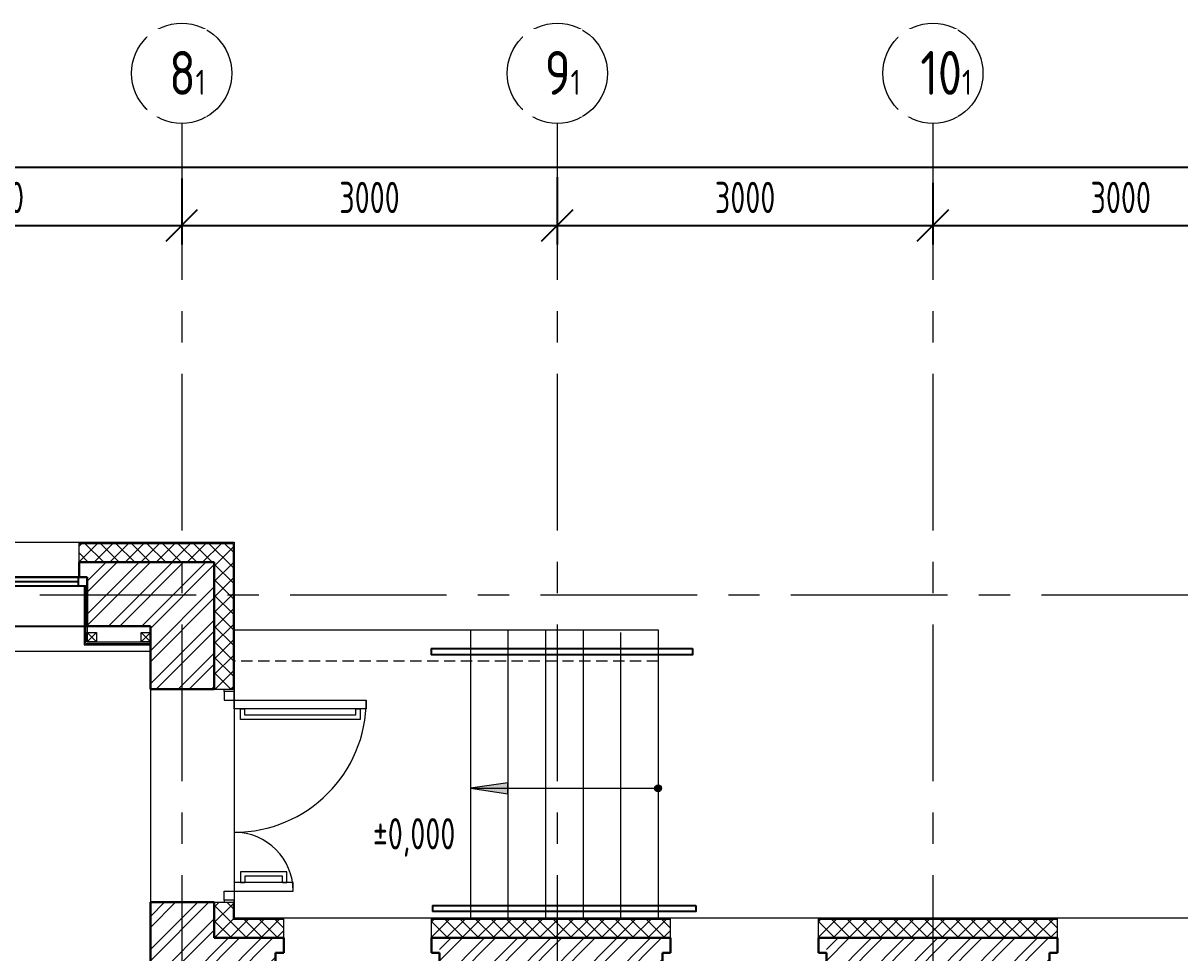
# Model space of a CAD drawing. Header units: millimetres. Extents: x -265044 to 366616, y 0 to 292181.
# Drawn here: x -198500 to -189261, y 127742 to 135163 of the extents above; entities that cross this region are included whole.
import ezdxf
from ezdxf import colors
from ezdxf.entities.mleader import LeaderData, LeaderLine
from ezdxf.math import Vec2, Vec3

# ---------------------------------------------------------------- set-up
doc = ezdxf.new("R2010")
doc.units = ezdxf.units.MM
doc.header["$MEASUREMENT"] = 0
doc.header["$PDMODE"] = 3
doc.header["$PDSIZE"] = -4
doc.linetypes.add('ADSK_Штрих_ш3 п1_5', pattern=[4.5, 3, -1.5])
doc.linetypes.add('CENTER', pattern=[2, 1.25, -0.25, 0.25, -0.25])
doc.layers.get('0').update_dxf_attribs({"color": 250, "lineweight": 9})
doc.layers.get('Defpoints').update_dxf_attribs({"color": 6})
for name, color, linetype, lineweight in [('_0', 250, 'Continuous', 9), ('АР_Двери', 5, 'Continuous', 18), ('АР_Лестницы', 250, 'Continuous', 15), ('АР_Лестницы ограждение', 94, 'Continuous', 25), ('АР_Навесной фасад', 5, 'Continuous', 5), ('АР_Оси', 193, 'Continuous', 9), ('АР_Оси размеры', 164, 'Continuous', 9), ('АР_Отметки', 250, 'Continuous', 15), ('АР_Подоконники', 163, 'Continuous', 9), ('АР_Сущ Несущая стена', 202, 'Continuous', 30), ('АР_тонкая линия', 250, 'Continuous', 0), ('АР_Утеплитель', 250, 'Continuous', 9), ('АР_Штриховка кирпич', 250, 'Continuous', 9)]:
    doc.layers.add(name, color=color, linetype=linetype, lineweight=lineweight)
doc.layers.add('АР_новое окно', color=160, linetype='Continuous')
doc.styles.add('ISOCPEUR', font='isocpeur.ttf', dxfattribs={"width": 0.7})
doc.styles.add('ГОСТ 2.304', font='isocpeur.ttf', dxfattribs={"width": 0.7})
doc.dimstyles.new('СПДС', dxfattribs={"dimscale": 100, "dimtxt": 2.5, "dimasz": 2.5, "dimexe": 1.5, "dimexo": 0, "dimgap": 1, "dimtad": 1, "dimdec": 0, "dimrnd": 1, "dimtxsty": 'ГОСТ 2.304', "dimblk": 'OBLIQUE', "dimcen": 2.5, "dimdle": 1.5, "dimadec": 0, "dimazin": 2, "dimtfac": 0.75, "dimtdec": 0, "dimtmove": 1, "dimatfit": 3, "dimfxl": 1, "dimtolj": 1, "dimarcsym": 1})
pattern_1 = [(45, (-1195763.57, 164426.86), (-132.58252, 132.58252), []), (45, (-1195675.18, 164426.86), (-132.58252, 132.58252), [])]

# ---------------------------------------------------------------- blocks, each defined once
blk = doc.blocks.new('_Oblique')
at = {"color": 8, "linetype": 'ByBlock', "lineweight": -2}
blk.add_line((-0.5, -0.5), (0.5, 0.5), dxfattribs=at)
blk = doc.blocks.new('*D739')
at = {"layer": 'Defpoints', "color": 0, "lineweight": 13, "ltscale": 100, "transparency": 16777216}
for p in [(-200233.9, 133928.7), (-197233.9, 133922.9), (-197233.9, 133546.7)]:
    blk.add_point(p, dxfattribs=at)
at = {"layer": 'АР_Оси размеры', "color": 8, "lineweight": -2, "ltscale": 100, "transparency": 16777216}
for p, q in [((-200233.9, 133928.7), (-200233.9, 133396.7)), ((-197233.9, 133922.9), (-197233.9, 133396.7)), ((-200383.9, 133546.7), (-197083.9, 133546.7))]:
    blk.add_line(p, q, dxfattribs=at)
at = {"layer": 'АР_Оси размеры', "color": 8, "lineweight": -2, "ltscale": 100, "transparency": 16777216, "xscale": 250, "yscale": 250, "zscale": 250, "rotation": 180}
blk.add_blockref('_Oblique', (-200233.9, 133546.7), dxfattribs=at)
at = {"layer": 'АР_Оси размеры', "color": 8, "lineweight": -2, "ltscale": 100, "transparency": 16777216, "xscale": 250, "yscale": 250, "zscale": 250}
blk.add_blockref('_Oblique', (-197233.9, 133546.7), dxfattribs=at)
at = {"layer": 'АР_Оси размеры', "color": 8, "ltscale": 100, "transparency": 16777216, "insert": (-198733.9, 133771.7), "char_height": 250, "attachment_point": 5, "style": 'ГОСТ 2.304'}
blk.add_mtext('\\A1;3000', dxfattribs=at)
blk = doc.blocks.new('*D740')
at = {"layer": 'Defpoints', "color": 0, "lineweight": 13, "ltscale": 100, "transparency": 16777216}
for p in [(-197233.9, 133922.9), (-194233.9, 133934.5), (-194233.9, 133546.7)]:
    blk.add_point(p, dxfattribs=at)
at = {"layer": 'АР_Оси размеры', "color": 8, "lineweight": -2, "ltscale": 100, "transparency": 16777216}
for p, q in [((-197233.9, 133922.9), (-197233.9, 133396.7)), ((-194233.9, 133934.5), (-194233.9, 133396.7)), ((-197383.9, 133546.7), (-194083.9, 133546.7))]:
    blk.add_line(p, q, dxfattribs=at)
at = {"layer": 'АР_Оси размеры', "color": 8, "lineweight": -2, "ltscale": 100, "transparency": 16777216, "xscale": 250, "yscale": 250, "zscale": 250, "rotation": 180}
blk.add_blockref('_Oblique', (-197233.9, 133546.7), dxfattribs=at)
at = {"layer": 'АР_Оси размеры', "color": 8, "lineweight": -2, "ltscale": 100, "transparency": 16777216, "xscale": 250, "yscale": 250, "zscale": 250}
blk.add_blockref('_Oblique', (-194233.9, 133546.7), dxfattribs=at)
at = {"layer": 'АР_Оси размеры', "color": 8, "ltscale": 100, "transparency": 16777216, "insert": (-195733.9, 133771.7), "char_height": 250, "attachment_point": 5, "style": 'ГОСТ 2.304'}
blk.add_mtext('\\A1;3000', dxfattribs=at)
blk = doc.blocks.new('*D741')
at = {"layer": 'Defpoints', "color": 0, "lineweight": 13, "ltscale": 100, "transparency": 16777216}
for p in [(-194233.9, 133934.5), (-191233.9, 133888.2), (-191233.9, 133546.7)]:
    blk.add_point(p, dxfattribs=at)
at = {"layer": 'АР_Оси размеры', "color": 8, "lineweight": -2, "ltscale": 100, "transparency": 16777216}
for p, q in [((-194233.9, 133934.5), (-194233.9, 133396.7)), ((-191233.9, 133888.2), (-191233.9, 133396.7)), ((-194383.9, 133546.7), (-191083.9, 133546.7))]:
    blk.add_line(p, q, dxfattribs=at)
at = {"layer": 'АР_Оси размеры', "color": 8, "lineweight": -2, "ltscale": 100, "transparency": 16777216, "xscale": 250, "yscale": 250, "zscale": 250, "rotation": 180}
blk.add_blockref('_Oblique', (-194233.9, 133546.7), dxfattribs=at)
at = {"layer": 'АР_Оси размеры', "color": 8, "lineweight": -2, "ltscale": 100, "transparency": 16777216, "xscale": 250, "yscale": 250, "zscale": 250}
blk.add_blockref('_Oblique', (-191233.9, 133546.7), dxfattribs=at)
at = {"layer": 'АР_Оси размеры', "color": 8, "ltscale": 100, "transparency": 16777216, "insert": (-192733.9, 133771.7), "char_height": 250, "attachment_point": 5, "style": 'ГОСТ 2.304'}
blk.add_mtext('\\A1;3000', dxfattribs=at)
blk = doc.blocks.new('*D742')
at = {"layer": 'Defpoints', "color": 0, "lineweight": 13, "ltscale": 100, "transparency": 16777216}
for p in [(-191233.9, 133888.2), (-188233.9, 133888.4), (-188233.9, 133546.7)]:
    blk.add_point(p, dxfattribs=at)
at = {"layer": 'АР_Оси размеры', "color": 8, "lineweight": -2, "ltscale": 100, "transparency": 16777216}
for p, q in [((-191233.9, 133888.2), (-191233.9, 133396.7)), ((-188233.9, 133888.4), (-188233.9, 133396.7)), ((-191383.9, 133546.7), (-188083.9, 133546.7))]:
    blk.add_line(p, q, dxfattribs=at)
at = {"layer": 'АР_Оси размеры', "color": 8, "lineweight": -2, "ltscale": 100, "transparency": 16777216, "xscale": 250, "yscale": 250, "zscale": 250, "rotation": 180}
blk.add_blockref('_Oblique', (-191233.9, 133546.7), dxfattribs=at)
at = {"layer": 'АР_Оси размеры', "color": 8, "lineweight": -2, "ltscale": 100, "transparency": 16777216, "xscale": 250, "yscale": 250, "zscale": 250}
blk.add_blockref('_Oblique', (-188233.9, 133546.7), dxfattribs=at)
at = {"layer": 'АР_Оси размеры', "color": 8, "ltscale": 100, "transparency": 16777216, "insert": (-189733.9, 133771.7), "char_height": 250, "attachment_point": 5, "style": 'ГОСТ 2.304'}
blk.add_mtext('\\A1;3000', dxfattribs=at)
blk = doc.blocks.new('*U25')
h = blk.add_hatch(color=8)
h.dxf.hatch_style = 1
edge = h.paths.add_edge_path()
edge.add_arc((0, 0), 27.6, 359.64, 719.64)
h = blk.add_hatch(color=8)
h.dxf.hatch_style = 1
h.paths.add_polyline_path([(1199.5, -44.3), (1199.5, 44.3), (1499.5, 0)])
at = {"color": 8}
blk.add_line((1499.5, 0), (0, 0), dxfattribs=at)
blk.add_lwpolyline([(1199.5, 44.3), (1199.5, -44.3), (1499.5, 0), (1199.5, 44.3)], dxfattribs=at)
blk.add_circle((0, 0), 27.6, dxfattribs=at)
blk = doc.blocks.new('*U159')
at = {"layer": 'АР_новое окно', "color": 8, "lineweight": 20}
for p, q in [((0, 1310), (-70, 1310)), ((0, 0), (-70, 0))]:
    blk.add_line(p, q, dxfattribs=at)
at = {"layer": 'АР_новое окно', "color": 8}
for p, q in [((-70, 1310), (-70, 0)), ((-70, 0), (-70, 1310)), ((0, 1310), (0, 0)), ((0, 1240), (-70, 1240)), ((-35, 1240), (-35, 70)), ((0, 70), (-70, 70))]:
    blk.add_line(p, q, dxfattribs=at)
blk = doc.blocks.new('*D437')
at = {"layer": 'Defpoints', "color": 0, "lineweight": 13, "ltscale": 100, "transparency": 16777216}
for p in [(-218233.9, 134013.2), (-154723.9, 134013.2), (-154723.9, 134013.2)]:
    blk.add_point(p, dxfattribs=at)
at = {"layer": 'АР_Оси размеры', "color": 8, "lineweight": -2, "ltscale": 100, "transparency": 16777216}
for p, q in [((-218233.9, 134013.2), (-218233.9, 134163.2)), ((-154723.9, 134013.2), (-154723.9, 134163.2)), ((-218383.9, 134013.2), (-154573.9, 134013.2))]:
    blk.add_line(p, q, dxfattribs=at)
at = {"layer": 'АР_Оси размеры', "color": 8, "lineweight": -2, "ltscale": 100, "transparency": 16777216, "xscale": 250, "yscale": 250, "zscale": 250, "rotation": 180}
blk.add_blockref('_Oblique', (-218233.9, 134013.2), dxfattribs=at)
at = {"layer": 'АР_Оси размеры', "color": 8, "lineweight": -2, "ltscale": 100, "transparency": 16777216, "xscale": 250, "yscale": 250, "zscale": 250}
blk.add_blockref('_Oblique', (-154723.9, 134013.2), dxfattribs=at)
at = {"layer": 'АР_Оси размеры', "color": 8, "ltscale": 100, "transparency": 16777216, "insert": (-186478.9, 134238.2), "char_height": 250, "attachment_point": 5, "style": 'ГОСТ 2.304'}
blk.add_mtext('\\A1;63510', dxfattribs=at)
blk = doc.blocks.new('1700-2')
at = {"color": 8}
for points in [[(80, 1600), (0, 1600), (0, 1583), (80, 1583), (80, 1600)], [(0, 1583), (80, 1583), (80, 1513), (50, 1513), (50, 1513), (0, 1513), (0, 1583)], [(-385.9, 1443.1), (-420.9, 1443.1), (-420.9, 1358.3), (-50, 1358.3), (-50, 1443.1), (-85, 1443.1)], [(-385.9, 1443.1), (-385.9, 1393.3), (-85, 1393.3), (-85, 1443.1)], [(-969.5, 56.9), (-1004.5, 56.9), (-1004.5, 141.7), (-50, 141.7), (-50, 56.9), (-85, 56.9)], [(-969.5, 56.9), (-969.5, 106.7), (-85, 106.7), (-85, 56.9)], [(0, -83), (80, -83), (80, -13), (50, -13), (50, -13), (0, -13), (0, -83)], [(80, -100), (0, -100), (0, -83), (80, -83), (80, -100)]]:
    blk.add_lwpolyline(points, dxfattribs=at)
for points in [[(-471.3, 1443.1), (0, 1443.1), (0, 1513), (-471.3, 1513)], [(0, -13), (-1054.7, -13), (-1054.7, 56.9), (0, 56.9)]]:
    blk.add_lwpolyline(points, close=True, dxfattribs=at)
for centre, radius, start, end in [((0, 1513), 471.3, 180, 270), ((0, -13), 1054.7, 90, 180)]:
    blk.add_arc(centre, radius, start, end, dxfattribs=at)
blk = doc.blocks.new('A$Ce02d65bd')
at = {"color": 8, "ltscale": 100}
for points in [[(0, 0), (0, 75), (75, 75), (75, 0), (0, 0)], [(0, 0), (75, 75)], [(0, 75), (75, 0)]]:
    blk.add_lwpolyline(points, dxfattribs=at)
blk = doc.blocks.new('_DotSmall')
at = {"color": 8, "linetype": 'ByBlock', "const_width": 0.5}
blk.add_lwpolyline([(-0.0625, 0, 1), (0.0625, 0, 1)], format="xyb", close=True, dxfattribs=at)

msp = doc.modelspace()

# ---------------------------------------------------------------- hatches: boundary and pattern name
at = {"layer": 'АР_Утеплитель', "ltscale": 100}
h = msp.add_hatch(dxfattribs=at)
h.set_pattern_fill('ANSI37', color=8, scale=700)
h.set_pattern_definition([(45, (-1174788.89, 163752.83), (-61.871843, 61.871843), []), (135, (-1174788.89, 163752.83), (-61.871843, -61.871843), [])])
h.paths.add_polyline_path([(-196823.9, 128145.9), (-196973.9, 128145.9), (-196973.9, 127860.7), (-196418.9, 127860.7), (-196418.9, 128010.7), (-196823.9, 128010.7)])
h.paths.add_polyline_path([(-196973.9, 129845.9), (-196823.9, 129845.9), (-196823.9, 131010.7), (-198053.9, 131010.7), (-198053.9, 130860.7), (-196973.9, 130860.7)])
h = msp.add_hatch(dxfattribs=at)
h.set_pattern_fill('ANSI37', color=8, scale=700)
h.set_pattern_definition([(45, (-1171698.89, 163752.83), (-61.871843, 61.871843), []), (135, (-1171698.89, 163752.83), (-61.871843, -61.871843), [])])
h.paths.add_polyline_path([(-193328.9, 127860.7), (-195238.9, 127860.7), (-195238.9, 128010.7), (-193328.9, 128010.7)])
h = msp.add_hatch(dxfattribs=at)
h.set_pattern_fill('ANSI37', color=8, scale=700)
h.set_pattern_definition([(45, (-1168608.89, 163752.83), (-61.871843, 61.871843), []), (135, (-1168608.89, 163752.83), (-61.871843, -61.871843), [])])
h.paths.add_polyline_path([(-190238.9, 127860.7), (-192148.9, 127860.7), (-192148.9, 128010.7), (-190238.9, 128010.7)])
at = {"layer": 'АР_Штриховка кирпич', "ltscale": 100}
h = msp.add_hatch(dxfattribs=at)
h.set_pattern_fill('ANSI32', color=8, scale=500)
h.set_pattern_definition(pattern_1)
h.paths.add_polyline_path([(-196973.9, 130860.7), (-196973.9, 130339.6), (-196973.9, 129845.9), (-197483.9, 129845.9), (-197483.9, 130350.7), (-197988.9, 130350.7), (-197988.9, 130860.7)])
h = msp.add_hatch(dxfattribs=at)
h.set_pattern_fill('ANSI32', color=8, scale=500)
h.set_pattern_definition(pattern_1)
h.paths.add_polyline_path([(-196483.9, 127860.7), (-196973.9, 127860.7), (-196973.9, 128145.9), (-197483.9, 128145.9), (-197483.9, 127350.7), (-196483.9, 127350.7)])
h = msp.add_hatch(dxfattribs=at)
h.set_pattern_fill('ANSI32', color=8, scale=500)
h.set_pattern_definition([(45, (-1193453.57, 164426.86), (-132.58252, 132.58252), []), (45, (-1193365.18, 164426.86), (-132.58252, 132.58252), [])])
h.paths.add_polyline_path([(-193393.9, 127860.7), (-195173.9, 127860.7), (-195173.9, 127350.7), (-193393.9, 127350.7)])
h = msp.add_hatch(dxfattribs=at)
h.set_pattern_fill('ANSI32', color=8, scale=500)
h.set_pattern_definition([(45, (-1190363.57, 164426.86), (-132.58252, 132.58252), []), (45, (-1190275.18, 164426.86), (-132.58252, 132.58252), [])])
h.paths.add_polyline_path([(-190303.9, 127860.7), (-192083.9, 127860.7), (-192083.9, 127350.7), (-190303.9, 127350.7)])

# ---------------------------------------------------------------- linework, layer by layer
at = {"color": 8}
for points in [[(-197988.9, 130741.8), (-197988.9, 130225), (-197483.9, 130225)], [(-198013.9, 130671.8), (-198013.9, 130200), (-197483.9, 130200)], [(-198001.4, 130671.8), (-198001.4, 130212.5), (-197483.9, 130212.5)]]:
    msp.add_lwpolyline(points, dxfattribs=at)
at = {"layer": 'АР_Лестницы', "color": 8, "ltscale": 100}
for p, q in [((-194927.9, 130320.7), (-194927.9, 128020.7)), ((-194627.9, 130320.7, 0), (-194627.9, 128020.7)), ((-194327.9, 130320.7, 0), (-194327.9, 128020.7)), ((-194027.9, 130320.7, 0), (-194027.9, 128020.7)), ((-193727.9, 130300.3, 0), (-193727.9, 128020.7)), ((-193427.9, 130070.7, 0), (-193427.9, 128020.7, 0))]:
    msp.add_line(p, q, dxfattribs=at)
at = {"layer": 'АР_Лестницы', "color": 8, "ltscale": 100, "elevation": 0}
for points in [[(-196813.9, 130320.7), (-193428.4, 130320.7)], [(-193428.4, 130320.7), (-193428.4, 130070.7)]]:
    msp.add_lwpolyline(points, dxfattribs=at)
at = {"layer": 'АР_Лестницы', "color": 8, "linetype": 'ADSK_Штрих_ш3 п1_5', "ltscale": 30, "elevation": 0}
msp.add_lwpolyline([(-193428.4, 130070.7), (-196813.9, 130070.7)], dxfattribs=at)
at = {"layer": 'АР_Лестницы ограждение', "color": 8, "ltscale": 100}
for p, q in [((-195242.3, 130170.8), (-195242.3, 130120.8)), ((-195231.3, 128120.7), (-195231.3, 128070.7))]:
    msp.add_line(p, q, dxfattribs=at)
for points in [[(-193152.9, 130170.8), (-193152.9, 130120.8), (-195242.3, 130120.8)], [(-195242.3, 130170.8), (-193152.9, 130170.8)], [(-193128, 128120.7), (-193128, 128070.7), (-195231.3, 128070.7)], [(-195231.3, 128120.7), (-193128, 128120.7)]]:
    msp.add_lwpolyline(points, dxfattribs=at)
at = {"layer": 'АР_Навесной фасад', "color": 8, "ltscale": 100}
for p, q in [((-200764.7, 131020.7), (-196813.9, 131020.7)), ((-198053.9, 131010.7), (-196823.9, 131010.7)), ((-196823.9, 131010.7), (-196823.9, 129845.9)), ((-196813.9, 131020.7), (-196813.9, 129845.9)), ((-196823.9, 128145.9), (-196823.9, 128010.7)), ((-196813.9, 128145.9), (-196813.9, 128020.7)), ((-196823.9, 128010.7), (-196418.9, 128010.7)), ((-196813.9, 128020.7), (-188653.9, 128020.7)), ((-195238.9, 128010.7), (-193328.9, 128010.7)), ((-192148.9, 128010.7), (-190238.9, 128010.7))]:
    msp.add_line(p, q, dxfattribs=at)
for points in [[(-198053.9, 130860.7), (-198053.9, 131020.7)], [(-196973.9, 129845.9), (-196813.9, 129845.9)], [(-196973.9, 128145.9), (-196813.9, 128145.9)], [(-196418.9, 127860.7), (-196418.9, 128020.7)], [(-195238.9, 127860.7), (-195238.9, 128020.7)], [(-193328.9, 127860.7), (-193328.9, 128020.7)], [(-192148.9, 127860.7), (-192148.9, 128020.7)], [(-190238.9, 127860.7), (-190238.9, 128020.7)]]:
    msp.add_lwpolyline(points, dxfattribs=at)
at = {"layer": 'АР_новое окно', "color": 8}
msp.add_line((-199298.9, 130350.7), (-197988.9, 130350.7), dxfattribs=at)
at = {"layer": 'АР_Оси', "color": 8, "linetype": 'CENTER', "ltscale": 1000}
for p, q in [((-197233.9, 134363.2), (-197233.9, 78630.8)), ((-194233.9, 134363.2), (-194233.9, 78630.8)), ((-191233.9, 134363.2), (-191233.9, 74900)), ((-224367.6, 130600.7), (-141189.2, 130600.7))]:
    msp.add_line(p, q, dxfattribs=at)
at = {"layer": 'АР_Оси', "color": 8, "ltscale": 0.5}
for centre in [(-197233.9, 134763.2), (-194233.9, 134763.2), (-191233.9, 134763.2)]:
    msp.add_circle(centre, 400, dxfattribs=at)
at = {"layer": 'АР_Подоконники', "color": 8, "ltscale": 100}
msp.add_line((-205983.9, 130150.7), (-197483.9, 130150.7), dxfattribs=at)
at = {"layer": 'АР_Сущ Несущая стена', "color": 8, "ltscale": 100}
for p, q in [((-198053.9, 130860.7), (-196973.9, 130860.7)), ((-198053.9, 130741.8), (-198053.9, 130860.7)), ((-196973.9, 130860.7), (-196973.9, 129845.9)), ((-198053.9, 130741.8), (-197988.9, 130741.8)), ((-197988.9, 130741.8), (-197988.9, 130350.7)), ((-197988.9, 130350.7), (-197483.9, 130350.7)), ((-197483.9, 130350.7), (-197483.9, 129845.9)), ((-197483.9, 129845.9), (-196973.9, 129845.9)), ((-197483.9, 128145.9), (-197483.9, 127350.7)), ((-197483.9, 128145.9), (-196973.9, 128145.9)), ((-196973.9, 128145.9), (-196973.9, 127860.7)), ((-196973.9, 127860.7), (-196418.9, 127860.7)), ((-196418.9, 127741.8), (-196418.9, 127860.7)), ((-195238.9, 127860.7), (-193328.9, 127860.7)), ((-195238.9, 127741.8), (-195238.9, 127860.7)), ((-193328.9, 127741.8), (-193328.9, 127860.7)), ((-192148.9, 127860.7), (-190238.9, 127860.7)), ((-192148.9, 127741.8), (-192148.9, 127860.7)), ((-190238.9, 127741.8), (-190238.9, 127860.7)), ((-196483.9, 127741.8), (-196483.9, 127350.7)), ((-196483.9, 127741.8), (-196418.9, 127741.8)), ((-195238.9, 127741.8), (-195173.9, 127741.8)), ((-195173.9, 127741.8), (-195173.9, 127350.7)), ((-193393.9, 127741.8), (-193393.9, 127350.7)), ((-193393.9, 127741.8), (-193328.9, 127741.8)), ((-192148.9, 127741.8), (-192083.9, 127741.8)), ((-192083.9, 127741.8), (-192083.9, 127350.7)), ((-190303.9, 127741.8), (-190303.9, 127350.7)), ((-190303.9, 127741.8), (-190238.9, 127741.8))]:
    msp.add_line(p, q, dxfattribs=at)
at = {"layer": 'АР_тонкая линия', "color": 8, "ltscale": 100}
for points in [[(-197483.9, 129845.9), (-197483.9, 128145.9)], [(-196813.9, 129845.9), (-196813.9, 128145.9)]]:
    msp.add_lwpolyline(points, dxfattribs=at)

# ---------------------------------------------------------------- block references
at = {"layer": '_0', "color": 8, "lineweight": -3, "ltscale": 500}
for p in [(-197988.9, 130225), (-197558.6, 130225)]:
    msp.add_blockref('A$Ce02d65bd', p, dxfattribs=at)
at = {"layer": 'АР_Двери', "color": 8, "lineweight": 30, "ltscale": 100, "rotation": 180}
msp.add_blockref('1700-2', (-196813.9, 129745.9), dxfattribs=at)
at = {"layer": 'АР_Лестницы', "color": 8, "ltscale": 100, "rotation": 180}
msp.add_blockref('*U25', (-193428.4, 129055.9), dxfattribs=at)
at = {"layer": 'АР_новое окно', "color": 8, "xscale": -1, "rotation": 90}
msp.add_blockref('*U159', (-197988.9, 130671.8), dxfattribs=at)

# ---------------------------------------------------------------- dimensions: what is measured, and where the dimension line sits
at = {"layer": 'АР_Оси размеры', "color": 8, "ltscale": 100}
for base, p1, p2, picture, middle in [((-197233.9, 133546.7), (-200233.9, 133928.7), (-197233.9, 133922.9), '*D739', (-198733.9, 133771.7)), ((-194233.9, 133546.7), (-197233.9, 133922.9), (-194233.9, 133934.5), '*D740', (-195733.9, 133771.7)), ((-191233.9, 133546.7), (-194233.9, 133934.5), (-191233.9, 133888.2), '*D741', (-192733.9, 133771.7)), ((-188233.9, 133546.7), (-191233.9, 133888.2), (-188233.9, 133888.4), '*D742', (-189733.9, 133771.7))]:
    dim = msp.add_linear_dim(base=base, p1=p1, p2=p2, dimstyle='СПДС', override={"dimclrd": 8, "dimclre": 8, "dimclrt": 8}, dxfattribs=at)
    dim.commit()
    dim.dimension.update_dxf_attribs({"geometry": picture, "text_midpoint": middle})

# ---------------------------------------------------------------- leaders
at = {"layer": 'АР_Отметки', "color": 8}
ml = msp.add_multileader_mtext('Standard', dxfattribs=at)
ml.set_content('%%P0,000', color=8, style='ISOCPEUR')
ml.set_leader_properties(color=8, linetype='Continuous', lineweight=-1)
ml.set_arrow_properties(name='DOTSMALL')
ml.build(insert=Vec2(0, 0))
ml.multileader.update_dxf_attribs({"has_text_frame": 1, "text_left_attachment_type": 4, "text_right_attachment_type": 4, "dogleg_length": 100, "arrow_head_size": 180})
ctx = ml.context
ctx.base_point, ctx.char_height, ctx.arrow_head_size, ctx.landing_gap_size, ctx.plane_origin = Vec3(-195756.6, 128483.8, -0.2), 250, 180, 50, Vec3(-198827.6, 126894.3, -0.2)
ctx.left_attachment, ctx.right_attachment = 4, 4
notes = []
notes.append((ctx, [(0, (0, 0, 0), (0, 0), (1, 0), 1, [])]))
ctx.mtext.insert, ctx.mtext.width, ctx.mtext.line_spacing_style, ctx.mtext.flow_direction = Vec3(-195706.6, 128817.2, -0.2), 852.697, 2, 5
for ctx, leaders in notes:
    for number, flags, end, landing, length, lines in leaders:
        leader = LeaderData()
        leader.index, (leader.has_last_leader_line, leader.has_dogleg_vector, leader.attachment_direction) = number, flags
        leader.last_leader_point, leader.dogleg_vector, leader.dogleg_length = Vec3(end), Vec3(landing), length
        for number, points, colour, breaks in lines:
            line = LeaderLine()
            line.index, line.vertices, line.color, line.breaks = number, Vec3.list(points), colors.encode_raw_color(colour), breaks
            leader.lines.append(line)
        ctx.leaders.append(leader)

# ---------------------------------------------------------------- next in the draw order: texts
at = {"layer": 'АР_Оси', "color": 8, "char_height": 350, "width": 123.867, "attachment_point": 1, "line_spacing_factor": 1.149209, "style": 'ГОСТ 2.304', "bg_fill": 2}
for s, insert in [('{\\W0.8;8\\H0.57143x;1}', (-197333.7, 134940.9)), ('{\\W0.8;9\\H0.57143x;1}', (-194333.7, 134940.9)), ('{\\W0.8;10\\H0.57143x;1}', (-191333.7, 134940.9))]:
    msp.add_mtext(s, dxfattribs=dict(at, insert=insert))

# ---------------------------------------------------------------- next in the draw order: dimensions: what is measured, and where the dimension line sits
at = {"layer": 'АР_Оси размеры', "color": 8, "ltscale": 100}
dim = msp.add_linear_dim(base=(-154723.9, 134013.2), p1=(-218233.9, 134013.2), p2=(-154723.9, 134013.2), dimstyle='СПДС', override={"dimclrd": 8, "dimclre": 8, "dimclrt": 8}, dxfattribs=at)
dim.commit()
dim.dimension.update_dxf_attribs({"geometry": '*D437', "text_midpoint": (-186478.9, 134238.2)})

doc.saveas('drawing.dxf')
